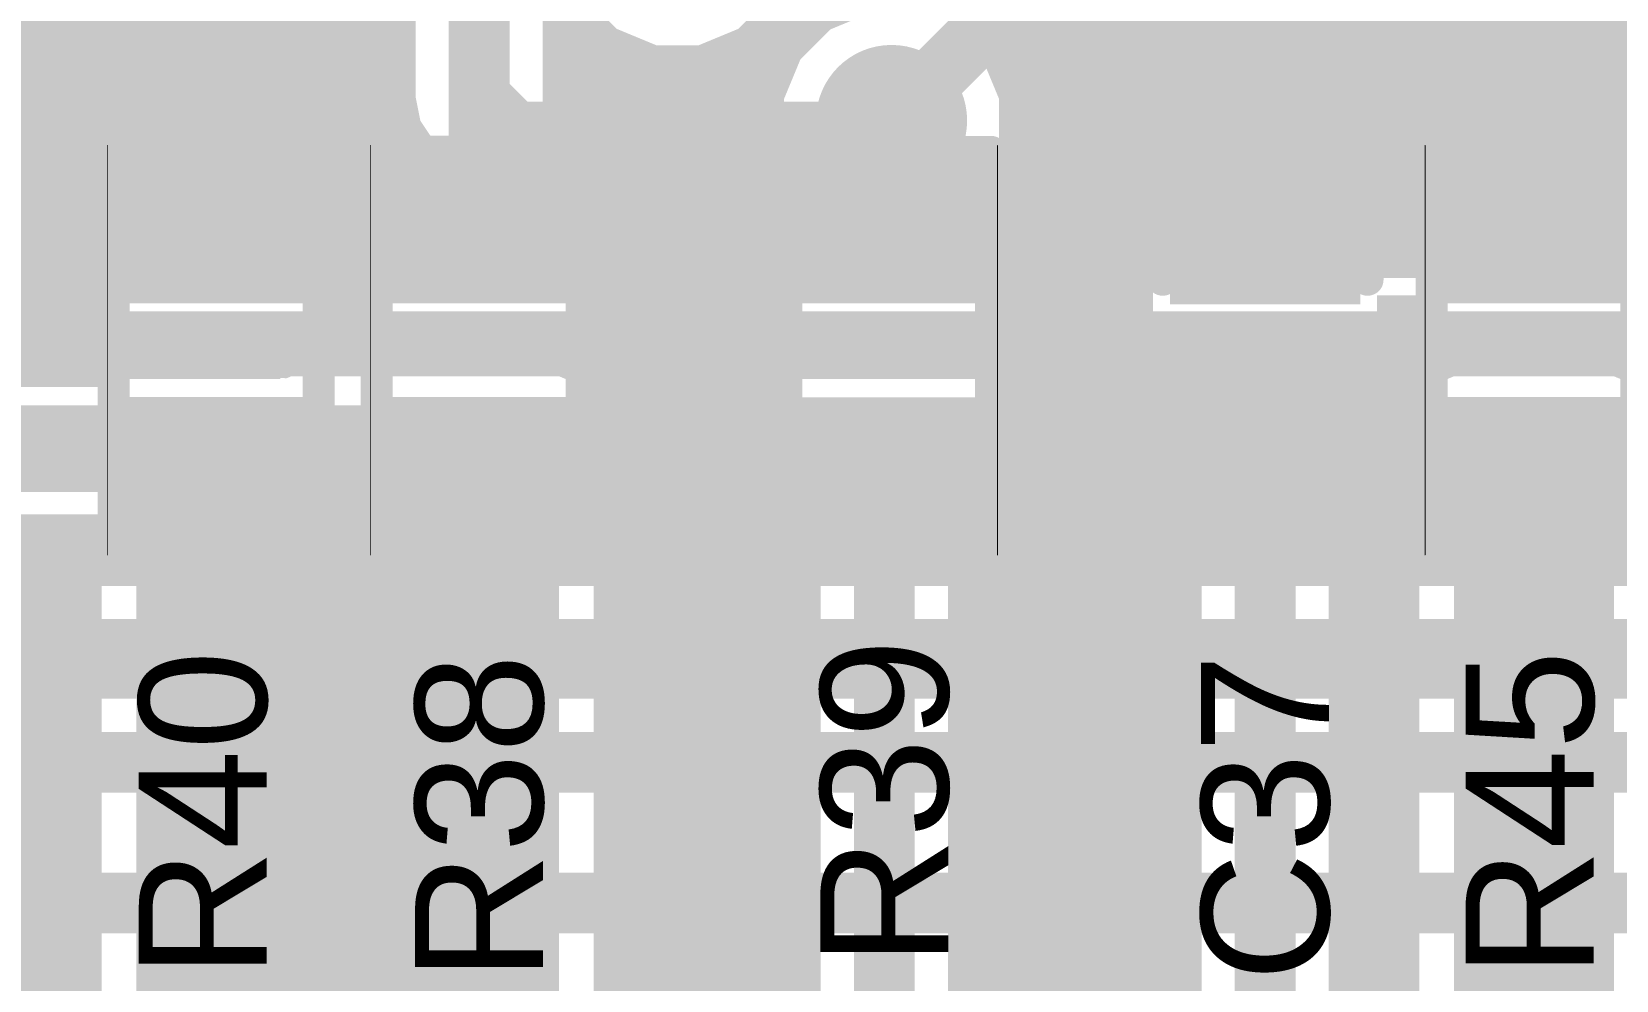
# Model space of a CAD drawing. Header units: inches. Extents: x -3 to 103, y 0 to 40.
# Drawn here: x 60.73 to 67.02, y 12.23 to 15.99 of the extents above; entities that cross this region are included whole.
import ezdxf

# ---------------------------------------------------------------- set-up
doc = ezdxf.new("R2010")
doc.units = ezdxf.units.IN
for name, color, linetype in [('Bottom Layer', 5, 'Continuous'), ('Bottom Solder', 6, 'Continuous'), ('Top Layer', 1, 'Continuous'), ('Top Overlay', 2, 'Continuous'), ('Top Paste', 8, 'Continuous'), ('Top Solder', 216, 'Continuous'), ('Via Holes', 16, 'Continuous')]:
    doc.layers.add(name, color=color, linetype=linetype)
doc.styles.add('Arial', font='', dxfattribs={"height": 0.2})
doc.styles.get('Arial').set_extended_font_data('Arial')

# ---------------------------------------------------------------- blocks, each defined once
blk = doc.blocks.new('R___0402_31')
at = {"layer": 'Top Layer'}
for points in [[(-0.6985, -0.3175), (-0.6985, 0.3175), (-0.2413, 0.3175), (-0.2413, -0.3175)], [(0.2413, -0.3175), (0.2413, 0.3175), (0.6985, 0.3175), (0.6985, -0.3175)]]:
    blk.add_hatch(color=1, dxfattribs=at).paths.add_polyline_path(points)
at = {"layer": 'Top Paste'}
for points in [[(-0.6985, -0.3175), (-0.6985, 0.3175), (-0.2413, 0.3175), (-0.2413, -0.3175)], [(0.2413, -0.3175), (0.2413, 0.3175), (0.6985, 0.3175), (0.6985, -0.3175)]]:
    blk.add_hatch(color=8, dxfattribs=at).paths.add_polyline_path(points)
at = {"layer": 'Top Solder'}
for points in [[(-0.7535, -0.3725), (-0.7535, 0.3725), (-0.1863, 0.3725), (-0.1863, -0.3725)], [(0.1863, -0.3725), (0.1863, 0.3725), (0.7535, 0.3725), (0.7535, -0.3725)]]:
    blk.add_hatch(color=216, dxfattribs=at).paths.add_polyline_path(points)
at = {"layer": 'Top Overlay'}
for points, const_width in [([(0.7874, 0.4064), (-0.7874, 0.4064)], 0.127), ([(-0.7874, -0.4064), (-0.7874, 0.4064)], 0.127), ([(0.7874, -0.4064), (0.7874, 0.4064)], 0.127), ([(0.7874, -0.4064), (-0.7874, -0.4064)], 0.127), ([(0.8128, -0.4318), (-0.8128, -0.4318)], 0.00323)]:
    blk.add_lwpolyline(points, dxfattribs=dict(at, const_width=const_width))
for points, const_width in [([(-0.8191, 0.4064, 1), (-0.7556, 0.4064, 1)], 0.0635), ([(-0.8191, 0.4064, 1), (-0.7556, 0.4064, 1)], 0.0635), ([(0.7556, 0.4064, 1), (0.8191, 0.4064, 1)], 0.0635), ([(0.7556, 0.4064, 1), (0.8191, 0.4064, 1)], 0.0635), ([(-0.8191, -0.4064, 1), (-0.7556, -0.4064, 1)], 0.0635), ([(-0.8191, -0.4064, 1), (-0.7556, -0.4064, 1)], 0.0635), ([(0.7556, -0.4064, 1), (0.8191, -0.4064, 1)], 0.0635), ([(0.7556, -0.4064, 1), (0.8191, -0.4064, 1)], 0.0635), ([(-0.8136, -0.4318, 1), (-0.812, -0.4318, 1)], 0.00161), ([(0.812, -0.4318, 1), (0.8136, -0.4318, 1)], 0.00161)]:
    blk.add_lwpolyline(points, format="xyb", close=True, dxfattribs=dict(at, const_width=const_width))
blk = doc.blocks.new('R___0402_36')
at = {"layer": 'Top Layer'}
for points in [[(-0.6985, -0.3175), (-0.6985, 0.3175), (-0.2413, 0.3175), (-0.2413, -0.3175)], [(0.2413, -0.3175), (0.2413, 0.3175), (0.6985, 0.3175), (0.6985, -0.3175)]]:
    blk.add_hatch(color=1, dxfattribs=at).paths.add_polyline_path(points)
at = {"layer": 'Top Paste'}
for points in [[(-0.6985, -0.3175), (-0.6985, 0.3175), (-0.2413, 0.3175), (-0.2413, -0.3175)], [(0.2413, -0.3175), (0.2413, 0.3175), (0.6985, 0.3175), (0.6985, -0.3175)]]:
    blk.add_hatch(color=8, dxfattribs=at).paths.add_polyline_path(points)
at = {"layer": 'Top Solder'}
for points in [[(-0.7535, -0.3725), (-0.7535, 0.3725), (-0.1863, 0.3725), (-0.1863, -0.3725)], [(0.1863, -0.3725), (0.1863, 0.3725), (0.7535, 0.3725), (0.7535, -0.3725)]]:
    blk.add_hatch(color=216, dxfattribs=at).paths.add_polyline_path(points)
at = {"layer": 'Top Overlay'}
for points, const_width in [([(0.7874, 0.4064), (-0.7874, 0.4064)], 0.127), ([(-0.7874, -0.4064), (-0.7874, 0.4064)], 0.127), ([(0.7874, -0.4064), (0.7874, 0.4064)], 0.127), ([(0.7874, -0.4064), (-0.7874, -0.4064)], 0.127), ([(0.8128, -0.4318), (-0.8128, -0.4318)], 0.00323)]:
    blk.add_lwpolyline(points, dxfattribs=dict(at, const_width=const_width))
for points, const_width in [([(-0.8191, 0.4064, 1), (-0.7556, 0.4064, 1)], 0.0635), ([(-0.8191, 0.4064, 1), (-0.7556, 0.4064, 1)], 0.0635), ([(0.7556, 0.4064, 1), (0.8191, 0.4064, 1)], 0.0635), ([(0.7556, 0.4064, 1), (0.8191, 0.4064, 1)], 0.0635), ([(-0.8191, -0.4064, 1), (-0.7556, -0.4064, 1)], 0.0635), ([(-0.8191, -0.4064, 1), (-0.7556, -0.4064, 1)], 0.0635), ([(0.7556, -0.4064, 1), (0.8191, -0.4064, 1)], 0.0635), ([(0.7556, -0.4064, 1), (0.8191, -0.4064, 1)], 0.0635), ([(-0.8136, -0.4318, 1), (-0.812, -0.4318, 1)], 0.00161), ([(0.812, -0.4318, 1), (0.8136, -0.4318, 1)], 0.00161)]:
    blk.add_lwpolyline(points, format="xyb", close=True, dxfattribs=dict(at, const_width=const_width))
blk = doc.blocks.new('R___0402_37')
at = {"layer": 'Top Layer'}
for points in [[(-0.6985, -0.3175), (-0.6985, 0.3175), (-0.2413, 0.3175), (-0.2413, -0.3175)], [(0.2413, -0.3175), (0.2413, 0.3175), (0.6985, 0.3175), (0.6985, -0.3175)]]:
    blk.add_hatch(color=1, dxfattribs=at).paths.add_polyline_path(points)
at = {"layer": 'Top Paste'}
for points in [[(-0.6985, -0.3175), (-0.6985, 0.3175), (-0.2413, 0.3175), (-0.2413, -0.3175)], [(0.2413, -0.3175), (0.2413, 0.3175), (0.6985, 0.3175), (0.6985, -0.3175)]]:
    blk.add_hatch(color=8, dxfattribs=at).paths.add_polyline_path(points)
at = {"layer": 'Top Solder'}
for points in [[(-0.7535, -0.3725), (-0.7535, 0.3725), (-0.1863, 0.3725), (-0.1863, -0.3725)], [(0.1863, -0.3725), (0.1863, 0.3725), (0.7535, 0.3725), (0.7535, -0.3725)]]:
    blk.add_hatch(color=216, dxfattribs=at).paths.add_polyline_path(points)
at = {"layer": 'Top Overlay'}
for points, const_width in [([(-0.7874, 0.4064), (0.7874, 0.4064)], 0.127), ([(-0.7874, 0.4064), (-0.7874, -0.4064)], 0.127), ([(0.7874, 0.4064), (0.7874, -0.4064)], 0.127), ([(-0.7874, -0.4064), (0.7874, -0.4064)], 0.127), ([(-0.8128, -0.4318), (0.8128, -0.4318)], 0.00323)]:
    blk.add_lwpolyline(points, dxfattribs=dict(at, const_width=const_width))
for points, const_width in [([(-0.8191, 0.4064, 1), (-0.7556, 0.4064, 1)], 0.0635), ([(-0.8191, 0.4064, 1), (-0.7556, 0.4064, 1)], 0.0635), ([(0.7556, 0.4064, 1), (0.8191, 0.4064, 1)], 0.0635), ([(0.7556, 0.4064, 1), (0.8191, 0.4064, 1)], 0.0635), ([(-0.8191, -0.4064, 1), (-0.7556, -0.4064, 1)], 0.0635), ([(-0.8191, -0.4064, 1), (-0.7556, -0.4064, 1)], 0.0635), ([(0.7556, -0.4064, 1), (0.8191, -0.4064, 1)], 0.0635), ([(0.7556, -0.4064, 1), (0.8191, -0.4064, 1)], 0.0635), ([(-0.8136, -0.4318, 1), (-0.812, -0.4318, 1)], 0.00161), ([(0.812, -0.4318, 1), (0.8136, -0.4318, 1)], 0.00161)]:
    blk.add_lwpolyline(points, format="xyb", close=True, dxfattribs=dict(at, const_width=const_width))
blk = doc.blocks.new('R___0402_38')
at = {"layer": 'Top Layer'}
for points in [[(-0.6985, -0.3175), (-0.6985, 0.3175), (-0.2413, 0.3175), (-0.2413, -0.3175)], [(0.2413, -0.3175), (0.2413, 0.3175), (0.6985, 0.3175), (0.6985, -0.3175)]]:
    blk.add_hatch(color=1, dxfattribs=at).paths.add_polyline_path(points)
at = {"layer": 'Top Paste'}
for points in [[(-0.6985, -0.3175), (-0.6985, 0.3175), (-0.2413, 0.3175), (-0.2413, -0.3175)], [(0.2413, -0.3175), (0.2413, 0.3175), (0.6985, 0.3175), (0.6985, -0.3175)]]:
    blk.add_hatch(color=8, dxfattribs=at).paths.add_polyline_path(points)
at = {"layer": 'Top Solder'}
for points in [[(-0.7535, -0.3725), (-0.7535, 0.3725), (-0.1863, 0.3725), (-0.1863, -0.3725)], [(0.1863, -0.3725), (0.1863, 0.3725), (0.7535, 0.3725), (0.7535, -0.3725)]]:
    blk.add_hatch(color=216, dxfattribs=at).paths.add_polyline_path(points)
at = {"layer": 'Top Overlay'}
for points, const_width in [([(0.7874, 0.4064), (-0.7874, 0.4064)], 0.127), ([(-0.7874, -0.4064), (-0.7874, 0.4064)], 0.127), ([(0.7874, -0.4064), (0.7874, 0.4064)], 0.127), ([(0.7874, -0.4064), (-0.7874, -0.4064)], 0.127), ([(0.8128, -0.4318), (-0.8128, -0.4318)], 0.00323)]:
    blk.add_lwpolyline(points, dxfattribs=dict(at, const_width=const_width))
for points, const_width in [([(-0.8191, 0.4064, 1), (-0.7556, 0.4064, 1)], 0.0635), ([(-0.8191, 0.4064, 1), (-0.7556, 0.4064, 1)], 0.0635), ([(0.7556, 0.4064, 1), (0.8191, 0.4064, 1)], 0.0635), ([(0.7556, 0.4064, 1), (0.8191, 0.4064, 1)], 0.0635), ([(-0.8191, -0.4064, 1), (-0.7556, -0.4064, 1)], 0.0635), ([(-0.8191, -0.4064, 1), (-0.7556, -0.4064, 1)], 0.0635), ([(0.7556, -0.4064, 1), (0.8191, -0.4064, 1)], 0.0635), ([(0.7556, -0.4064, 1), (0.8191, -0.4064, 1)], 0.0635), ([(-0.8136, -0.4318, 1), (-0.812, -0.4318, 1)], 0.00161), ([(0.812, -0.4318, 1), (0.8136, -0.4318, 1)], 0.00161)]:
    blk.add_lwpolyline(points, format="xyb", close=True, dxfattribs=dict(at, const_width=const_width))
blk = doc.blocks.new('____0402_98')
at = {"layer": 'Top Layer'}
for points in [[(-0.6985, -0.3175), (-0.6985, 0.3175), (-0.2413, 0.3175), (-0.2413, -0.3175)], [(0.2413, -0.3175), (0.2413, 0.3175), (0.6985, 0.3175), (0.6985, -0.3175)]]:
    blk.add_hatch(color=1, dxfattribs=at).paths.add_polyline_path(points)
at = {"layer": 'Top Paste'}
for points in [[(-0.6985, -0.3175), (-0.6985, 0.3175), (-0.2413, 0.3175), (-0.2413, -0.3175)], [(0.2413, -0.3175), (0.2413, 0.3175), (0.6985, 0.3175), (0.6985, -0.3175)]]:
    blk.add_hatch(color=8, dxfattribs=at).paths.add_polyline_path(points)
at = {"layer": 'Top Solder'}
for points in [[(-0.7585, -0.3775), (-0.7585, 0.3775), (-0.1813, 0.3775), (-0.1813, -0.3775)], [(0.1813, -0.3775), (0.1813, 0.3775), (0.7585, 0.3775), (0.7585, -0.3775)]]:
    blk.add_hatch(color=216, dxfattribs=at).paths.add_polyline_path(points)
at = {"layer": 'Top Overlay', "const_width": 0.127}
for points in [[(-0.7874, 0.4064), (-0.7874, -0.4064)], [(-0.7874, 0.4064), (-0.2794, 0.4064)], [(0.2794, 0.4064), (0.7874, 0.4064)], [(0.7874, 0.4064), (0.7874, -0.4064)], [(-0.7874, -0.4064), (-0.2794, -0.4064)], [(0.2794, -0.4064), (0.7874, -0.4064)]]:
    blk.add_lwpolyline(points, dxfattribs=at)
at = {"layer": 'Top Overlay', "const_width": 0.0635}
for points in [[(-0.8191, 0.4064, 1), (-0.7556, 0.4064, 1)], [(-0.8191, 0.4064, 1), (-0.7556, 0.4064, 1)], [(-0.3111, 0.4064, 1), (-0.2477, 0.4064, 1)], [(0.2477, 0.4064, 1), (0.3111, 0.4064, 1)], [(0.7556, 0.4064, 1), (0.8191, 0.4064, 1)], [(0.7556, 0.4064, 1), (0.8191, 0.4064, 1)], [(-0.8191, -0.4064, 1), (-0.7556, -0.4064, 1)], [(-0.8191, -0.4064, 1), (-0.7556, -0.4064, 1)], [(-0.3111, -0.4064, 1), (-0.2477, -0.4064, 1)], [(0.2477, -0.4064, 1), (0.3111, -0.4064, 1)], [(0.7556, -0.4064, 1), (0.8191, -0.4064, 1)], [(0.7556, -0.4064, 1), (0.8191, -0.4064, 1)]]:
    blk.add_lwpolyline(points, format="xyb", close=True, dxfattribs=at)

msp = doc.modelspace()

# ---------------------------------------------------------------- hatches: boundary and pattern name
at = {"layer": 'Bottom Layer'}
msp.add_hatch(color=5, dxfattribs=at).paths.add_polyline_path([(62.2569, 16.8471), (62.2569, 15.7368), (62.2761, 15.6402), (62.3309, 15.5583), (62.4722, 15.4169), (62.5541, 15.3622), (62.6508, 15.3429), (63.8405, 15.3429), (63.9043, 15.2791), (64.0613, 15.2141), (64.2311, 15.2141), (64.3881, 15.2791), (64.5082, 15.3992), (64.5732, 15.5561), (64.5732, 15.726), (64.5082, 15.8829), (64.4025, 15.9887), (64.4133, 16.0564), (64.4414, 16.1157), (68.1009, 16.1157), (69.538, 14.6786), (69.538, 12.7874), (68.954, 12.7874), (68.8936, 12.9144), (68.9412, 12.973), (69.0657, 12.973), (69.2226, 13.038), (69.3427, 13.1581), (69.4077, 13.3151), (69.4077, 13.485), (69.3427, 13.6419), (69.2226, 13.762), (69.0657, 13.827), (68.8958, 13.827), (68.7389, 13.762), (68.6187, 13.6419), (68.5537, 13.485), (68.5537, 13.3462), (59.4925, 13.3462), (59.4399, 13.4732), (59.6285, 13.6618), (67.2925, 13.6618), (67.402, 13.5523), (67.5589, 13.4873), (67.7288, 13.4873), (67.8857, 13.5523), (68.0058, 13.6724), (68.0708, 13.8293), (68.0708, 13.9992), (68.0058, 14.1562), (67.8857, 14.2763), (67.7288, 14.3413), (67.5589, 14.3413), (67.402, 14.2763), (67.2925, 14.1668), (59.7786, 14.1668), (59.73, 14.2841), (59.957, 14.5111), (67.9473, 14.5111), (68.0568, 14.4016), (68.2137, 14.3366), (68.3836, 14.3366), (68.5405, 14.4016), (68.6606, 14.5218), (68.7256, 14.6787), (68.7256, 14.8486), (68.6606, 15.0055), (68.5405, 15.1256), (68.3836, 15.1906), (68.2137, 15.1906), (68.0568, 15.1256), (67.9473, 15.0161), (59.8524, 15.0161), (59.7558, 14.9969), (59.7171, 14.9711), (59.6362, 15.0697), (61.3173, 16.7509), (61.3706, 16.7509), (61.4801, 16.6414), (61.6371, 16.5764), (61.8069, 16.5764), (61.9639, 16.6414), (62.084, 16.7615), (62.1299, 16.8723)])
h = msp.add_hatch(color=5, dxfattribs=at)
edge = h.paths.add_edge_path()
edge.add_arc((64.1462, 15.6411), 0.3, 0, 360)
at = {"layer": 'Bottom Solder'}
h = msp.add_hatch(color=6, dxfattribs=at)
edge = h.paths.add_edge_path()
edge.add_arc((64.1462, 15.6411), 0.3, 0, 360)
at = {"layer": 'Top Layer'}
h = msp.add_hatch(color=1, dxfattribs=at)
h.paths.add_polyline_path([(60.0392, 18.1477), (60.1487, 18.0382), (60.1487, 17.2315), (60.1679, 17.1349), (60.2227, 17.053), (61.2134, 16.0623), (61.2134, 15.5551), (61.0214, 15.5551), (61.0214, 14.8439), (61.9104, 14.8439), (61.9104, 15.5551), (61.7184, 15.5551), (61.7184, 16.1669), (61.6991, 16.2635), (61.6444, 16.3454), (61.49, 16.4998), (61.5619, 16.6075), (61.6371, 16.5764), (61.7919, 16.5764), (62.2569, 16.1114), (62.2569, 15.5551), (62.0649, 15.5551), (62.0649, 14.8439), (62.9539, 14.8439), (62.9539, 15.5551), (62.7619, 15.5551), (62.7619, 16.216), (62.886, 16.2431), (62.9348, 16.1253), (63.0549, 16.0052), (63.2118, 15.9402), (63.3817, 15.9402), (63.5386, 16.0052), (63.6588, 16.1253), (63.7238, 16.2823), (63.7238, 16.4371), (64.6166, 17.33), (65.4275, 17.33), (65.4275, 17.2216), (65.4467, 17.1253), (65.5012, 17.0438), (65.5828, 16.9892), (65.679, 16.9701), (65.7752, 16.9892), (65.7995, 17.0055), (65.9265, 16.9376), (65.9265, 16.7052), (65.6446, 16.4234), (64.676, 16.4234), (64.5794, 16.4042), (64.4974, 16.3494), (64.2161, 16.0681), (64.0613, 16.0681), (63.9043, 16.0031), (63.7842, 15.8829), (63.7192, 15.726), (63.7192, 15.5561), (63.7182, 15.5547), (63.6905, 15.5547), (63.6905, 14.8435), (64.5795, 14.8435), (64.5795, 15.5547), (64.5742, 15.5547), (64.5732, 15.5561), (64.5732, 15.711), (64.7806, 15.9184), (65.7492, 15.9184), (65.8458, 15.9376), (65.9278, 15.9923), (66.3005, 16.3651), (66.4275, 16.3125), (66.4275, 15.5551), (66.2513, 15.5551), (66.2513, 15.452), (66.0735, 15.452), (66.0735, 15.5551), (65.1845, 15.5551), (65.1845, 14.8439), (66.0735, 14.8439), (66.0735, 14.947), (66.2513, 14.947), (66.2513, 14.8439), (67.1403, 14.8439), (67.1403, 15.5551), (66.9325, 15.5551), (66.9325, 16.0628), (67.0595, 16.1154), (67.3715, 15.8034), (67.3715, 14.2458), (67.2818, 14.1562), (67.2778, 14.1463), (67.1508, 14.1716), (67.1508, 14.4883), (67.1403, 14.5136), (67.1403, 14.6153), (67.0386, 14.6153), (67.0133, 14.6258), (66.3783, 14.6258), (66.353, 14.6153), (66.2513, 14.6153), (66.2513, 14.5136), (66.2408, 14.4883), (66.2408, 11.7155), (65.534, 11.0087), (65.2915, 11.0087), (65.253, 11.1357), (65.2742, 11.1499), (65.8075, 11.6832), (65.8623, 11.7651), (65.8815, 11.8617), (65.8815, 14.2597), (65.8623, 14.3563), (65.8075, 14.4382), (65.7256, 14.493), (65.629, 14.5122), (65.5324, 14.493), (65.4505, 14.4382), (65.3957, 14.3563), (65.3765, 14.2597), (65.3765, 11.9663), (64.9892, 11.579), (64.902, 11.5617), (64.8201, 11.5069), (64.7653, 11.425), (64.7461, 11.3284), (64.7653, 11.2318), (64.8201, 11.1499), (64.8413, 11.1357), (64.8028, 11.0087), (63.3822, 11.0087), (62.9644, 11.4265), (62.9644, 14.0311), (62.9644, 14.4883), (62.9539, 14.5136), (62.9539, 14.6153), (62.8522, 14.6153), (62.8269, 14.6258), (61.7637, 14.6258), (61.7445, 14.6178), (61.7238, 14.6198), (61.7183, 14.6153), (61.0214, 14.6153), (61.0214, 14.5829), (60.12, 14.5829), (59.8973, 14.8056), (59.8973, 18.1585), (60.0243, 18.1838)])
h.paths.add_polyline_path([(64.5795, 14.6149), (63.6905, 14.6149), (63.6905, 13.9037), (63.8653, 13.9037), (63.8653, 12.0233), (63.8587, 12.0206), (63.7386, 11.9005), (63.6736, 11.7435), (63.6736, 11.5737), (63.7386, 11.4167), (63.8587, 11.2966), (64.0156, 11.2316), (64.1855, 11.2316), (64.3424, 11.2966), (64.4626, 11.4167), (64.5276, 11.5737), (64.5276, 11.7435), (64.4626, 11.9005), (64.3703, 11.9927), (64.3703, 13.9037), (64.5795, 13.9037)], flags=0)
h = msp.add_hatch(color=1, dxfattribs=at)
edge = h.paths.add_edge_path()
edge.add_arc((64.1462, 15.6411), 0.3, 0, 360)
for points in [[(59.4662, 14.5225), (59.8369, 14.1518), (59.9188, 14.0971), (60.0155, 14.0778), (61.0109, 14.0778), (61.0109, 10.5496), (61.0401, 10.4791), (60.9855, 10.3521), (59.301, 10.3521), (59.301, 10.6656), (59.301, 10.6766), (59.301, 10.7926), (59.301, 10.8036), (59.301, 11.9356), (59.301, 11.9466), (59.301, 12.0626), (59.301, 12.0736), (59.301, 13.2056), (59.301, 13.2166), (59.301, 13.3326), (59.301, 13.3436), (59.301, 14.4756), (59.314, 14.5186), (59.3195, 14.5236)], [(67.0133, 10.8285), (66.6123, 10.4275), (61.2705, 10.4275), (61.1484, 10.5496), (61.1484, 14.0778), (61.2923, 14.0778), (61.3692, 14.0264), (61.4659, 14.0072), (61.5625, 14.0264), (61.6444, 14.0812), (61.6991, 14.1631), (61.7184, 14.2597), (61.6991, 14.3563), (61.6958, 14.3613), (61.7637, 14.4883), (62.8269, 14.4883), (62.8269, 14.0311), (62.8269, 11.3696), (63.3253, 10.8712), (65.5909, 10.8712), (66.3783, 11.6586), (66.3783, 14.4883), (67.0133, 14.4883)]]:
    msp.add_hatch(color=1, dxfattribs=at).paths.add_polyline_path(points)
at = {"layer": 'Via Holes'}
h = msp.add_hatch(color=7, dxfattribs=at)
edge = h.paths.add_edge_path()
edge.add_arc((64.1462, 15.6411), 0.15, 0, 360)

# ---------------------------------------------------------------- linework, layer by layer
at = {"layer": 'Bottom Layer', "const_width": 0.2413}
for points in [[(62.5094, 15.7368), (62.5094, 18.4435)], [(62.5094, 15.7368), (62.6508, 15.5954)], [(64.1006, 15.5954), (64.1462, 15.6411)], [(62.6508, 15.5954), (64.1006, 15.5954)], [(59.8524, 14.7636), (68.2986, 14.7636)], [(59.5239, 13.9143), (67.6438, 13.9143)], [(59.421, 13.0937), (68.66, 13.0937)], [(59.5193, 12.5349), (69.6492, 12.5349)]]:
    msp.add_lwpolyline(points, dxfattribs=at)
at = {"layer": 'Bottom Layer', "const_width": 0.1206}
for points in [[(62.4491, 15.7368, 1), (62.5697, 15.7368, 1)], [(62.4491, 15.7368, 1), (62.5697, 15.7368, 1)], [(64.0859, 15.6411, 1), (64.2065, 15.6411, 1)], [(62.5904, 15.5954, 1), (62.7111, 15.5954, 1)], [(62.5904, 15.5954, 1), (62.7111, 15.5954, 1)], [(64.0402, 15.5954, 1), (64.1609, 15.5954, 1)], [(64.0402, 15.5954, 1), (64.1609, 15.5954, 1)]]:
    msp.add_lwpolyline(points, format="xyb", close=True, dxfattribs=at)
at = {"layer": 'Top Layer', "const_width": 0.2413}
for points in [[(66.68, 15.2153), (66.68, 17.5815)], [(62.5094, 15.1995), (62.5094, 16.216)], [(64.1462, 15.6411), (64.676, 16.1709)], [(61.4659, 15.1995), (61.4659, 16.1669)], [(64.1406, 15.6355), (64.1462, 15.6411)], [(64.1406, 15.2047), (64.1406, 15.6355)], [(64.135, 15.1991), (64.1406, 15.2047)], [(65.629, 15.1995), (66.6958, 15.1995)], [(66.68, 15.2153), (66.6958, 15.1995)], [(60.0155, 14.3303), (61.3952, 14.3303)], [(61.3952, 14.3303), (61.4659, 14.2597)], [(61.4659, 14.2597), (62.5094, 14.2597)], [(64.1178, 14.2421), (64.135, 14.2593)], [(64.1178, 11.6758), (64.1178, 14.2421)], [(65.629, 11.8617), (65.629, 14.2597)]]:
    msp.add_lwpolyline(points, dxfattribs=at)
at = {"layer": 'Top Layer', "const_width": 0.1206}
for points in [[(64.0803, 15.6355, 1), (64.2009, 15.6355, 1)], [(64.0803, 15.6355, 1), (64.2009, 15.6355, 1)], [(64.0859, 15.6411, 1), (64.2065, 15.6411, 1)], [(64.0859, 15.6411, 1), (64.2065, 15.6411, 1)], [(61.4055, 15.1995, 1), (61.5262, 15.1995, 1)], [(62.4491, 15.1995, 1), (62.5697, 15.1995, 1)], [(64.0747, 15.1991, 1), (64.1953, 15.1991, 1)], [(64.0803, 15.2047, 1), (64.2009, 15.2047, 1)], [(64.0803, 15.2047, 1), (64.2009, 15.2047, 1)], [(65.5687, 15.1995, 1), (65.6893, 15.1995, 1)], [(66.6197, 15.2153, 1), (66.7403, 15.2153, 1)], [(66.6197, 15.2153, 1), (66.7403, 15.2153, 1)], [(66.6355, 15.1995, 1), (66.7561, 15.1995, 1)], [(66.6355, 15.1995, 1), (66.7561, 15.1995, 1)], [(61.3349, 14.3303, 1), (61.4555, 14.3303, 1)], [(61.3349, 14.3303, 1), (61.4555, 14.3303, 1)], [(61.4055, 14.2597, 1), (61.5262, 14.2597, 1)], [(61.4055, 14.2597, 1), (61.5262, 14.2597, 1)], [(62.4491, 14.2597, 1), (62.5697, 14.2597, 1)], [(64.0575, 14.2421, 1), (64.1781, 14.2421, 1)], [(64.0575, 14.2421, 1), (64.1781, 14.2421, 1)], [(64.0747, 14.2593, 1), (64.1953, 14.2593, 1)], [(65.5687, 14.2597, 1), (65.6893, 14.2597, 1)]]:
    msp.add_lwpolyline(points, format="xyb", close=True, dxfattribs=at)

# ---------------------------------------------------------------- block references
for name, p, rotation in [('R___0402_36', (61.4659, 14.7296), 270), ('R___0402_38', (62.5094, 14.7296), 270), ('R___0402_37', (64.135, 14.7292), 90), ('____0402_98', (65.629, 14.7296), 90), ('R___0402_31', (66.6958, 14.7296), 270)]:
    msp.add_blockref(name, p, dxfattribs=dict(rotation=rotation))

# ---------------------------------------------------------------- texts
at = {"layer": 'Top Overlay', "style": 'Arial'}
for s, p in [('R39', (64.3717, 12.2818)), ('R40', (61.6666, 12.2358)), ('R38', (62.7631, 12.2229)), ('C37', (65.8829, 12.2229)), ('R45', (66.9329, 12.2373))]:
    msp.add_text(s, height=0.508, rotation=90, dxfattribs=at).set_placement(p)

doc.saveas('drawing.dxf')
